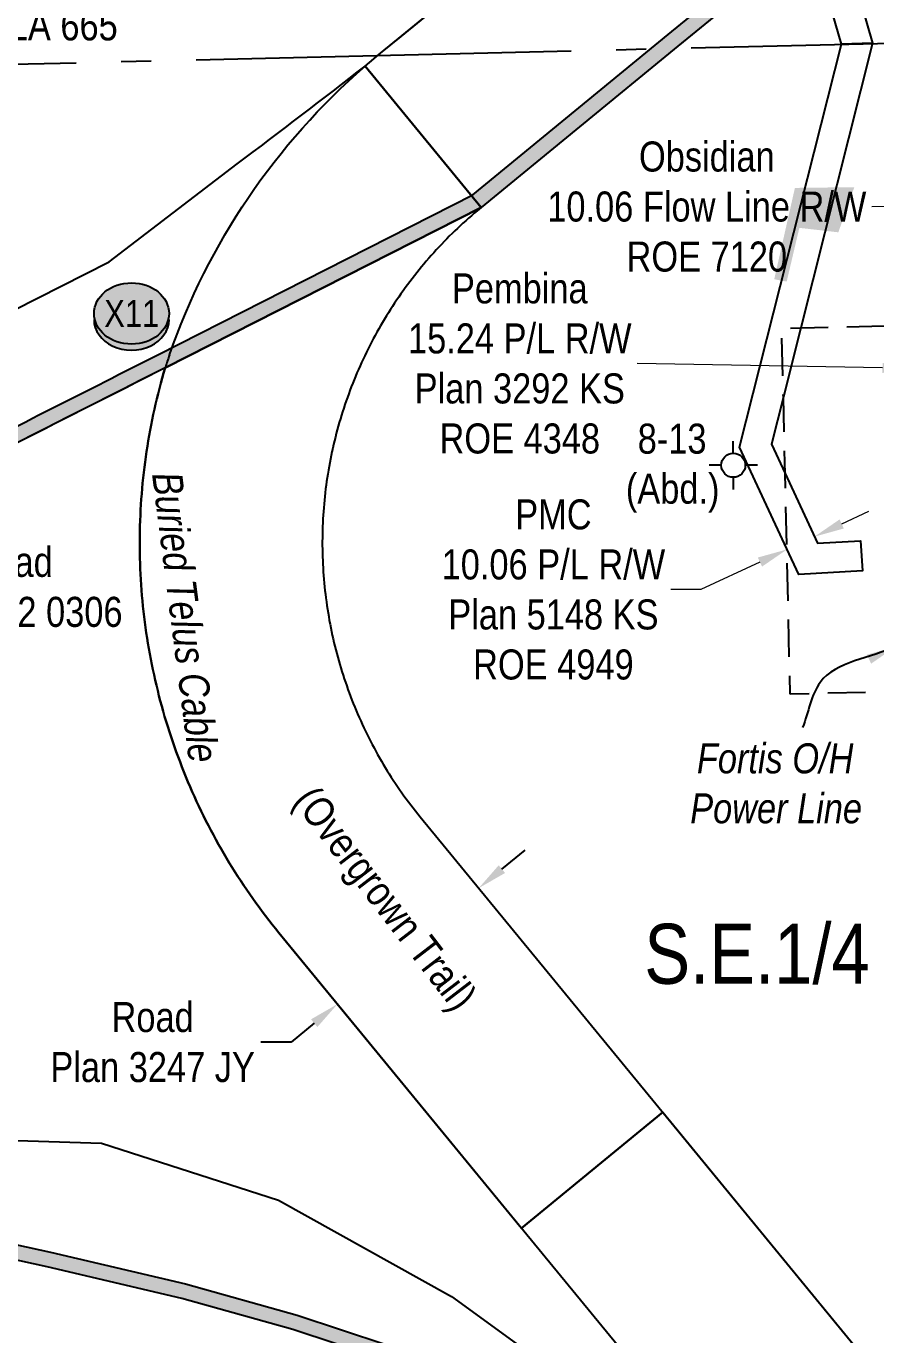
# Model space of a CAD drawing. Extents: x 610781 to 621788, y 5887608 to 5892675.
# Drawn here: x 611979.4 to 612262.5, y 5888900.5 to 5889336.7 of the extents above; entities that cross this region are included whole.
import ezdxf
from ezdxf.enums import TextEntityAlignment as Align

# ---------------------------------------------------------------- set-up
doc = ezdxf.new("R2010")
doc.units = 0
doc.header["$LTSCALE"] = 5
doc.header["$PDSIZE"] = -1.5
doc.linetypes.add('foc-ACCESSROAD', pattern=[3.75, 2.5, -1.25])
doc.linetypes.add('foc-QUARTERLINE', pattern=[33, 25, -3, 2, -3])
doc.layers.get('Defpoints').update_dxf_attribs({"color": 9})
for name, color, linetype in [('AS-POWER', 104, 'foc-POWER'), ('AS-TELUS', 224, 'foc-TEL'), ('AS-UNDERLAY-H', 141, 'Continuous'), ('C-RW', 13, 'Continuous'), ('C-SYMBOL', 7, 'Continuous'), ('C-WS', 13, 'foc-ACCESSROAD'), ('C-WS-S', 13, 'Continuous'), ('F-RW', 190, 'Continuous'), ('L-SECQ', 8, 'foc-QUARTERLINE'), ('L-TITLEDB', 4, 'Continuous'), ('L-TITLEDB-T', 4, 'Continuous'), ('P-CROSSINGS', 250, 'Continuous'), ('P-WORKAREA', 113, 'Continuous'), ('P-WORKAREA-COUNTY-H1', 71, 'Continuous'), ('P-WORKAREA-COUNTY1', 104, 'Continuous'), ('P-WORKAREA-H', 111, 'Continuous')]:
    doc.layers.add(name, color=color, linetype=linetype)
for name, color, linetype, lineweight in [('C-AR-T', 13, 'Continuous', 9), ('C-FLOWLINE-T', 13, 'Continuous', 9), ('C-RW-T', 13, 'Continuous', 9), ('C-WS-T', 13, 'Continuous', 9), ('F-RW-T', 190, 'Continuous', 9), ('T-TEXT', 48, 'Continuous', 18)]:
    doc.layers.add(name, color=color, linetype=linetype, lineweight=lineweight)
doc.styles.add('175L', font='ARIALN.TTF', dxfattribs={"height": 20})
doc.styles.add('80CG', font='ARIALN.TTF', dxfattribs={"height": 10})
doc.styles.add('80L', font='ARIALN.TTF', dxfattribs={"height": 10})
doc.styles.add('Crossing', font='ARIALN.TTF', dxfattribs={"height": 10})
doc.styles.add('foc-LtypeFont', font='ARIALN.TTF', dxfattribs={"height": 7.35})
doc.linetypes.add('foc-POWER', pattern='A,6,-1,["P",foc-LtypeFont,S=0.2,R=0,X=-0.625,Y=-0.75],-1.24,4', length=12.24)
doc.linetypes.add('foc-TEL', pattern='A,2,-1,["T",foc-LtypeFont,S=0.2,R=0,X=-0.425,Y=-0.75],-1.24,8', length=12.24)
doc.linetypes.add('foc-TEL-NOLINE', pattern='A,0,-2,["T",foc-LtypeFont,S=0.2,R=0,X=-0.425,Y=-0.75],-10.24', length=12.24)
doc.dimstyles.new('Compass 5 000', dxfattribs={"dimscale": 5, "dimtxt": 9, "dimasz": 2, "dimexe": 0.2, "dimexo": 0.0625, "dimgap": 0.5, "dimtad": 0, "dimtih": 1, "dimtoh": 1, "dimzin": 0, "dimdsep": 46, "dimtxsty": '80CG', "dimcen": 0.1, "dimse1": 1, "dimse2": 1, "dimclrd": 256, "dimclrt": 256, "dimaunit": 1, "dimadec": 4, "dimazin": 0, "dimtfac": 0.06, "dimtofl": 0, "dimtmove": 0, "dimatfit": 1, "dimfxl": 0.2, "dimtolj": 1, "dimtzin": 0, "dimlwd": -1, "dimarcsym": 0})

# ---------------------------------------------------------------- blocks, each defined once
blk = doc.blocks.new('*D41')
at = {"layer": 'C-RW-T', "transparency": 16777216}
for p, q in [((611908.83, 5889352.43), (611898.83, 5889352.16)), ((611938.88, 5889353.25), (611948.88, 5889353.52))]:
    blk.add_line(p, q, dxfattribs=at)
for points in [[(611908.78, 5889354.09), (611908.87, 5889350.76), (611918.83, 5889352.7)], [(611938.84, 5889354.92), (611938.93, 5889351.58), (611928.89, 5889352.98)]]:
    blk.add_solid(points, dxfattribs=at)
at = {"layer": 'Defpoints', "color": 0, "transparency": 16777216}
for p in [(611928.89, 5889352.98), (611919.14, 5889341.19), (611929.2, 5889341.47)]:
    blk.add_point(p, dxfattribs=at)
at = {"layer": 'C-RW-T', "transparency": 16777216, "insert": (611987.97, 5889353.52), "char_height": 10, "attachment_point": 5, "style": '80CG'}
blk.add_mtext('\\A1;Obsidian\\P10.06 P/L R/W\\PPLA 665', dxfattribs=at)
blk = doc.blocks.new('GABD')
for p, q in [((0, 0.808), (0, 1.616)), ((-0.808, 0), (-1.616, 0)), ((1.616, 0), (0.808, 0)), ((0, -0.808), (0, -1.616))]:
    blk.add_line(p, q)
blk.add_circle((0, 0), 0.8)
blk = doc.blocks.new('*D122')
at = {"layer": 'C-AR-T', "transparency": 16777216}
for p, q in [((612163.38, 5889419.41), (612170.61, 5889426.31)), ((612134.35, 5889391.7), (612109.36, 5889367.85)), ((612109.36, 5889367.85), (612099.36, 5889367.85))]:
    blk.add_line(p, q, dxfattribs=at)
for points in [[(612162.22, 5889420.61), (612164.53, 5889418.2), (612156.14, 5889412.5)], [(612133.2, 5889392.91), (612135.5, 5889390.49), (612141.58, 5889398.6)]]:
    blk.add_solid(points, dxfattribs=at)
at = {"layer": 'Defpoints', "color": 0, "transparency": 16777216}
for p in [(612151.03, 5889417.86), (612136.47, 5889403.96), (612141.58, 5889398.6)]:
    blk.add_point(p, dxfattribs=at)
at = {"layer": 'C-AR-T', "transparency": 16777216, "insert": (612070.83, 5889367.85), "char_height": 10, "attachment_point": 5, "style": '80CG'}
blk.add_mtext('\\A1;Obsidian\\P20.12 A/R\\PROE 5783', dxfattribs=at)
blk = doc.blocks.new('*D125')
at = {"layer": 'C-FLOWLINE-T', "transparency": 16777216}
for p, q in [((612271.22, 5889276.71), (612261.22, 5889276.48)), ((612301.28, 5889277.39), (612311.27, 5889277.61))]:
    blk.add_line(p, q, dxfattribs=at)
for points in [[(612271.18, 5889278.37), (612271.25, 5889275.04), (612281.21, 5889276.93)], [(612301.24, 5889279.05), (612301.31, 5889275.72), (612291.28, 5889277.16)]]:
    blk.add_solid(points, dxfattribs=at)
at = {"layer": 'Defpoints', "color": 0, "transparency": 16777216}
for p in [(612280.98, 5889287.13), (612291.05, 5889287.36), (612281.21, 5889276.93)]:
    blk.add_point(p, dxfattribs=at)
at = {"layer": 'C-FLOWLINE-T', "transparency": 16777216, "insert": (612206.22, 5889276.48), "char_height": 10, "attachment_point": 5, "style": '80CG'}
blk.add_mtext('\\A1;Obsidian\\P10.06 Flow Line R/W\\PROE 7120', dxfattribs=at)
blk = doc.blocks.new('*D128')
at = {"layer": 'Defpoints', "color": 0, "transparency": 16777216}
for p in [(612274.75, 5889222.58), (612274.76, 5889223.06), (612289.93, 5889222.79)]:
    blk.add_point(p, dxfattribs=at)
at = {"layer": 'F-RW-T', "transparency": 16777216}
for p, q in [((612264.75, 5889222.76), (612182.98, 5889224.2)), ((612299.92, 5889222.14), (612309.91, 5889221.97))]:
    blk.add_line(p, q, dxfattribs=at)
for points in [[(612264.78, 5889224.43), (612264.72, 5889221.09), (612274.75, 5889222.58)], [(612299.95, 5889223.81), (612299.89, 5889220.48), (612289.92, 5889222.32)]]:
    blk.add_solid(points, dxfattribs=at)
at = {"layer": 'F-RW-T', "transparency": 16777216, "insert": (612143.9, 5889224.2), "char_height": 10, "attachment_point": 5, "style": '80CG'}
blk.add_mtext('\\A1;Pembina\\P15.24 P/L R/W\\PPlan 3292 KS\\PROE 4348', dxfattribs=at)
blk = doc.blocks.new('*D149')
at = {"layer": 'Defpoints', "color": 0, "transparency": 16777216}
for p in [(611984.78, 5889246.81), (612002.84, 5889211.19), (611898.76, 5889203.21)]:
    blk.add_point(p, dxfattribs=at)
at = {"layer": 'L-TITLEDB-T', "transparency": 16777216}
for p, q in [((611894.24, 5889212.12), (611889.71, 5889221.04)), ((611921.34, 5889158.66), (611925.86, 5889149.74)), ((611925.86, 5889149.74), (611935.86, 5889149.74))]:
    blk.add_line(p, q, dxfattribs=at)
for points in [[(611895.72, 5889212.88), (611892.75, 5889211.37), (611898.76, 5889203.21)], [(611922.83, 5889159.41), (611919.85, 5889157.91), (611916.82, 5889167.58)]]:
    blk.add_solid(points, dxfattribs=at)
at = {"layer": 'L-TITLEDB-T', "transparency": 16777216, "insert": (611974.6, 5889149.74), "char_height": 10, "attachment_point": 5, "style": '80CG'}
blk.add_mtext('\\A1;Road\\PPlan 002 0306', dxfattribs=at)
blk = doc.blocks.new('xing2')
h = blk.add_hatch(color=50)
h.dxf.hatch_style = 1
edge = h.paths.add_edge_path()
edge.add_ellipse((0, 0), major_axis=(-12.5, 0), ratio=0.816297, start_angle=0, end_angle=360)
h = blk.add_hatch(color=250)
h.dxf.hatch_style = 1
edge = h.paths.add_edge_path()
edge.add_ellipse((0, -2.05), major_axis=(-12.5, 0), ratio=0.816297, start_angle=0, end_angle=180)
edge.add_line((12.5, -2.05), (12.5, 0))
edge.add_ellipse((0, 0), major_axis=(-12.5, 0), ratio=0.816297, start_angle=0, end_angle=180, ccw=False)
edge.add_line((-12.5, 0), (-12.5, -2.05))
at = {"color": 250}
blk.add_ellipse((0, 0), major_axis=(-12.5, 0), ratio=0.816297, dxfattribs=at)
blk.add_ellipse((0, -2.05), major_axis=(-12.5, 0), ratio=0.816297, start_param=0, end_param=3.141593, dxfattribs=at)
at = {"color": 250, "style": 'Crossing'}
blk.add_attdef('CROSSING', text='', height=9, dxfattribs=at).set_placement((0.09, 0.02), align=Align.MIDDLE_CENTER)
at = {"color": 250, "style": 'Crossing', "flags": 1}
for tag, p in [('OWNER', (0.09, -12.49)), ('DESCRIPTION', (0.09, -25.77)), ('LOCATION', (0.09, -39.3)), ('DWG_REF', (0.09, -52.84))]:
    blk.add_attdef(tag, text='', height=9, dxfattribs=at).set_placement(p, align=Align.MIDDLE_CENTER)
blk = doc.blocks.new('*D159')
at = {"layer": 'Defpoints', "color": 0, "transparency": 16777216}
for p in [(612130.21, 5889049.4), (612170.55, 5889000.26), (612123.47, 5888961.6)]:
    blk.add_point(p, dxfattribs=at)
at = {"layer": 'L-TITLEDB-T', "transparency": 16777216}
for p, q in [((612137.94, 5889055.75), (612145.67, 5889062.09)), ((612075.4, 5889004.4), (612067.67, 5888998.05)), ((612067.67, 5888998.05), (612057.67, 5888998.05))]:
    blk.add_line(p, q, dxfattribs=at)
for points in [[(612136.88, 5889057.03), (612139, 5889054.46), (612130.21, 5889049.4)], [(612074.34, 5889005.69), (612076.45, 5889003.11), (612083.12, 5889010.74)]]:
    blk.add_solid(points, dxfattribs=at)
at = {"layer": 'L-TITLEDB-T', "transparency": 16777216, "insert": (612021.57, 5888998.05), "char_height": 10, "attachment_point": 5, "style": '80CG'}
blk.add_mtext('\\A1;Road\\PPlan 3247 JY', dxfattribs=at)
blk = doc.blocks.new('*D188')
at = {"layer": 'Defpoints', "color": 0, "transparency": 16777216}
for p in [(612239.5, 5889172.11), (612230.39, 5889167.87), (612232.98, 5889162.3)]:
    blk.add_point(p, dxfattribs=at)
at = {"layer": 'F-RW-T', "transparency": 16777216}
for p, q in [((612251.16, 5889170.77), (612260.22, 5889174.99)), ((612223.92, 5889158.07), (612204.18, 5889148.88)), ((612204.18, 5889148.88), (612194.18, 5889148.88))]:
    blk.add_line(p, q, dxfattribs=at)
for points in [[(612250.45, 5889172.28), (612251.86, 5889169.26), (612242.09, 5889166.54)], [(612223.21, 5889159.58), (612224.62, 5889156.56), (612232.98, 5889162.3)]]:
    blk.add_solid(points, dxfattribs=at)
at = {"layer": 'F-RW-T', "transparency": 16777216, "insert": (612155.1, 5889148.88), "char_height": 10, "attachment_point": 5, "style": '80CG'}
blk.add_mtext('\\A1;PMC\\P10.06 P/L R/W\\PPlan 5148 KS\\PROE 4949', dxfattribs=at)

msp = doc.modelspace()

# ---------------------------------------------------------------- hatches: boundary and pattern name
at = {"layer": 'AS-UNDERLAY-H'}
h = msp.add_hatch(color=256, dxfattribs=at)
h.dxf.hatch_style = 1
h.paths.add_polyline_path([(612235.571, 5889282.766), (612255.366, 5889283.001), (612250.041, 5889267.96), (612237.053, 5889269.446), (612232.828, 5889251.539), (612228.681, 5889252.321)])
at = {"layer": 'P-WORKAREA-COUNTY-H1'}
h = msp.add_hatch(color=256, dxfattribs=at)
h.dxf.hatch_style = 1
edge = h.paths.add_edge_path()
edge.add_arc((611739.098, 5888981.847), 90.354, 123.59292, 167.70904, ccw=False)
edge.add_line((611689.106, 5889057.111), (611689.773, 5889057.551))
edge.add_arc((611810.5, 5888865.879), 226.524, 120.09227, 122.20522, ccw=False)
edge.add_line((611696.922, 5889061.872), (611740.61, 5889083.982))
edge.add_line((611740.61, 5889083.982), (611952.759, 5889191.429))
edge.add_arc((530229.13, 6050637.304), 180951.712, 296.84845563, 296.87355299)
edge.add_line((612023.469, 5889227.242), (612128.297, 5889280.464))
edge.add_line((612128.297, 5889280.464), (612193.384, 5889333.875))
edge.add_line((612193.384, 5889333.875), (612243.764, 5889375.06))
edge.add_line((612243.764, 5889375.06), (612319.297, 5889436.981))
edge.add_line((612319.297, 5889436.981), (612366.803, 5889475.926))
edge.add_arc((612074.144, 5889832.818), 461.542, 309.35254, 320.53988)
edge.add_arc((612079.093, 5889829.285), 455.476, 320.48731, 332.19773)
edge.add_line((612481.99, 5889616.841), (612510.335, 5889616.841))
edge.add_line((612510.335, 5889616.841), (612508.59, 5889693.606))
edge.add_line((612508.59, 5889693.606), (612498.415, 5890141.395))
edge.add_line((612498.415, 5890141.395), (612495.628, 5890261.724))
edge.add_line((612495.628, 5890261.724), (612470.14, 5890261.132))
edge.add_line((612470.14, 5890261.132), (612454.248, 5890944.827))
edge.add_line((612454.248, 5890944.827), (612440.942, 5891528.329))
edge.add_line((612440.942, 5891528.329), (612440.828, 5891533.326))
edge.add_line((612440.828, 5891533.326), (612445.825, 5891533.439))
edge.add_line((612445.825, 5891533.439), (612459.245, 5890944.944))
edge.add_line((612459.245, 5890944.944), (612475.022, 5890266.245))
edge.add_line((612475.022, 5890266.245), (612500.531, 5890266.837))
edge.add_line((612500.531, 5890266.837), (612503.412, 5890141.51))
edge.add_line((612503.412, 5890141.51), (612513.587, 5889693.719))
edge.add_line((612513.587, 5889693.719), (612515.448, 5889611.843))
edge.add_line((612515.448, 5889611.843), (612484.993, 5889611.843))
edge.add_arc((612079.093, 5889829.285), 460.474, 320.48731, 331.82194, ccw=False)
edge.add_arc((612074.16, 5889832.801), 466.517, 309.35226, 320.5396, ccw=False)
edge.add_line((612369.972, 5889472.062), (612322.465, 5889433.116))
edge.add_line((612322.465, 5889433.116), (612246.93, 5889371.193))
edge.add_line((612246.93, 5889371.193), (612196.551, 5889330.008))
edge.add_line((612196.551, 5889330.008), (612131.046, 5889276.254))
edge.add_line((612131.046, 5889276.254), (612025.732, 5889222.786))
edge.add_arc((530225.209, 6050645.04), 180965.383, 296.84845727, 296.87355464, ccw=False)
edge.add_line((611955.016, 5889186.97), (611742.868, 5889079.523))
edge.add_line((611742.868, 5889079.523), (611699.306, 5889057.477))
edge.add_arc((611810.5, 5888865.879), 221.526, 120.12873, 122.19218)
edge.add_line((611692.48, 5889053.349), (611691.863, 5889052.943))
edge.add_arc((611739.098, 5888981.847), 85.356, 123.59942, 167.70904)
edge.add_line((611655.698, 5889000.018), (611650.814, 5889001.082))
at = {"layer": 'P-WORKAREA-H'}
h = msp.add_hatch(color=256, dxfattribs=at)
h.dxf.hatch_style = 1
edge = h.paths.add_edge_path()
edge.add_line((612752.65, 5888276.325), (612742.335, 5888295.733))
edge.add_line((612742.335, 5888295.733), (612565.186, 5888511.728))
edge.add_line((612565.186, 5888511.728), (612548.971, 5888531.447))
edge.add_line((612548.971, 5888531.447), (612525.141, 5888560.515))
edge.add_line((612525.141, 5888560.515), (612504.459, 5888585.716))
edge.add_line((612504.459, 5888585.716), (612464.578, 5888634.284))
edge.add_line((612464.578, 5888634.284), (612453.953, 5888638.447))
edge.add_arc((611809.124, 5888107.698), 835.164, 39.457261, 60.313572)
edge.add_line((612222.742, 5888833.246), (612180.635, 5888856.083))
edge.add_line((612180.635, 5888856.083), (612149.694, 5888871.606))
edge.add_line((612149.694, 5888871.606), (612112.28, 5888887.809))
edge.add_line((612112.28, 5888887.809), (612068.311, 5888902.358))
edge.add_line((612068.311, 5888902.358), (612031.279, 5888912.662))
edge.add_line((612031.279, 5888912.662), (611986.385, 5888923.177))
edge.add_line((611986.385, 5888923.177), (611916.427, 5888938.586))
edge.add_line((611916.427, 5888938.586), (611846.015, 5888953.869))
edge.add_line((611846.015, 5888953.869), (611785.205, 5888966.492))
edge.add_line((611785.205, 5888966.492), (611738.18, 5888976.806))
edge.add_line((611738.18, 5888976.806), (611692.814, 5888986.772))
edge.add_line((611692.814, 5888986.772), (611649.886, 5888996.171))
edge.add_arc((611739.098, 5888981.847), 90.354, 167.70904, 170.8785, ccw=False)
edge.add_line((611650.814, 5889001.082), (611655.698, 5889000.018))
edge.add_arc((611739.098, 5888981.847), 85.356, 167.709, 167.71072)
edge.add_line((611655.697, 5889000.015), (611693.883, 5888991.655))
edge.add_line((611693.883, 5888991.655), (611739.252, 5888981.688))
edge.add_line((611739.252, 5888981.688), (611786.249, 5888971.38))
edge.add_line((611786.249, 5888971.38), (611847.053, 5888958.758))
edge.add_line((611847.053, 5888958.758), (611917.495, 5888943.469))
edge.add_line((611917.495, 5888943.469), (611987.493, 5888928.051))
edge.add_line((611987.493, 5888928.051), (612032.519, 5888917.505))
edge.add_line((612032.519, 5888917.505), (612069.767, 5888907.141))
edge.add_line((612069.767, 5888907.141), (612114.062, 5888892.484))
edge.add_line((612114.062, 5888892.484), (612151.809, 5888876.136))
edge.add_line((612151.809, 5888876.136), (612182.947, 5888860.514))
edge.add_line((612182.947, 5888860.514), (612225.171, 5888837.614))
edge.add_arc((611817.943, 5888118.062), 826.795, 49.93565, 60.492497, ccw=False)
edge.add_arc((611818.541, 5888118.714), 825.911, 39.370125, 49.938301, ccw=False)
edge.add_line((612457.024, 5888642.612), (612467.614, 5888638.462))
edge.add_line((612467.614, 5888638.462), (612508.322, 5888588.888))
edge.add_line((612508.322, 5888588.888), (612529.005, 5888563.686))
edge.add_line((612529.005, 5888563.686), (612552.834, 5888534.618))
edge.add_line((612552.834, 5888534.618), (612569.049, 5888514.9))
edge.add_line((612569.049, 5888514.9), (612746.515, 5888298.518))
edge.add_line((612746.515, 5888298.518), (612756.63, 5888279.487))
edge.add_line((612756.63, 5888279.487), (612752.65, 5888276.325))

# ---------------------------------------------------------------- linework, layer by layer
at = {"layer": 'AS-TELUS', "linetype": 'foc-TEL-NOLINE', "flags": 128}
msp.add_lwpolyline([(612104.4, 5889333.232), (612160.697, 5889379.309), (612176.312, 5889392.093), (612194.052, 5889406.618), (612201.894, 5889413.049), (612206.313, 5889416.678), (612215.803, 5889424.471), (612220.533, 5889428.357), (612225.251, 5889432.222), (612246.6, 5889449.714), (612254.389, 5889456.096), (612276.813, 5889474.47), (612286.693, 5889482.565), (612331.356, 5889519.16), (612333.669, 5889521.07), (612335.968, 5889522.997), (612338.253, 5889524.941), (612340.523, 5889526.901), (612342.779, 5889528.879), (612345.413, 5889531.228), (612348.026, 5889533.601), (612350.619, 5889535.995), (612353.191, 5889538.412), (612355.742, 5889540.852), (612358.271, 5889543.313), (612360.779, 5889545.796), (612363.265, 5889548.301), (612365.729, 5889550.828), (612368.171, 5889553.376), (612370.592, 5889555.946), (612372.989, 5889558.536), (612375.364, 5889561.146), (612377.717, 5889563.777), (612380.046, 5889566.429), (612382.352, 5889569.101), (612384.635, 5889571.793), (612386.894, 5889574.504), (612389.13, 5889577.234), (612391.342, 5889579.985), (612393.529, 5889582.755), (612395.693, 5889585.543), (612397.833, 5889588.35), (612399.948, 5889591.176), (612402.038, 5889594.02), (612404.104, 5889596.882), (612406.144, 5889599.761), (612408.16, 5889602.658), (612410.15, 5889605.573), (612412.115, 5889608.505), (612414.054, 5889611.454), (612415.968, 5889614.419), (612417.855, 5889617.401), (612419.717, 5889620.4), (612421.553, 5889623.415), (612423.362, 5889626.445), (612425.145, 5889629.491), (612426.901, 5889632.552), (612428.631, 5889635.629), (612430.334, 5889638.72), (612432.01, 5889641.826), (612433.658, 5889644.947), (612435.28, 5889648.082), (612436.875, 5889651.231), (612438.442, 5889654.393), (612439.982, 5889657.569), (612441.493, 5889660.758), (612442.977, 5889663.96), (612444.433, 5889667.175), (612445.861, 5889670.403), (612447.261, 5889673.642), (612448.78, 5889677.247), (612450.021, 5889680.267), (612451.238, 5889683.298), (612452.43, 5889686.338), (612453.596, 5889689.382), (612453.834, 5889690.019), (612454.739, 5889692.439), (612455.066, 5889693.326), (612456.266, 5889696.645), (612457.438, 5889699.974), (612458.58, 5889703.314), (612459.694, 5889706.662), (612460.778, 5889710.021), (612461.833, 5889713.39), (612462.859, 5889716.767), (612463.855, 5889720.153), (612464.823, 5889723.547), (612465.76, 5889726.95), (612466.668, 5889730.36), (612467.18, 5889732.342), (612467.542, 5889733.78), (612468.022, 5889735.686), (612468.391, 5889737.206), (612468.835, 5889739.038), (612469.21, 5889740.639), (612469.62, 5889742.397), (612470, 5889744.078), (612470.372, 5889745.752), (612470.759, 5889747.526), (612471.098, 5889749.112), (612471.488, 5889750.978), (612471.795, 5889752.478), (612472.186, 5889754.438), (612472.462, 5889755.85), (612472.855, 5889757.904), (612473.102, 5889759.226), (612473.494, 5889761.374), (612473.714, 5889762.609), (612474.104, 5889764.85), (612474.682, 5889768.332), (612475.23, 5889771.819), (612475.747, 5889775.311), (612476.234, 5889778.806), (612476.691, 5889782.306), (612477.118, 5889785.809), (612477.513, 5889789.316), (612477.879, 5889792.827), (612478.214, 5889796.34), (612478.518, 5889799.856), (612478.791, 5889803.375), (612479.035, 5889806.896), (612479.247, 5889810.419), (612479.429, 5889813.944), (612479.581, 5889817.47), (612479.701, 5889820.998), (612479.791, 5889824.526), (612479.85, 5889828.055), (612479.968, 5889830.634), (612472.938, 5890140.722), (612454.248, 5890944.827), (612435.912, 5891748.933), (612435.45, 5891769.036), (612414.651, 5892673.451)], dxfattribs=at)
for points in [[(612092.393, 5889323.337, -0.0000226), (612092.408, 5889323.351), (612097.542, 5889327.619), (612104.4, 5889333.232)], [(612027.18, 5889227.101, 0.005064), (612025.732, 5889222.786), (612025.232, 5889221.073), (612024.748, 5889219.356), (612024.278, 5889217.636), (612023.823, 5889215.911), (612023.384, 5889214.182), (612022.959, 5889212.449), (612022.55, 5889210.714), (612022.155, 5889208.974), (612021.776, 5889207.23), (612021.412, 5889205.484), (612021.062, 5889203.735), (612020.729, 5889201.983), (612020.41, 5889200.228), (612020.107, 5889198.469), (612019.819, 5889196.709), (612019.546, 5889194.947), (612019.289, 5889193.181), (612019.047, 5889191.414), (612018.82, 5889189.644), (612018.609, 5889187.873), (612018.413, 5889186.1), (612018.233, 5889184.325), (612018.068, 5889182.549), (612017.918, 5889180.772), (612017.784, 5889178.993), (612017.665, 5889177.213), (612017.562, 5889175.432), (612017.474, 5889173.65), (612017.402, 5889171.868), (612017.345, 5889170.085), (612017.304, 5889168.302), (612017.279, 5889166.519), (612017.268, 5889164.735), (612017.273, 5889162.951), (612017.294, 5889161.167), (612017.331, 5889159.384), (612017.382, 5889157.6), (612017.449, 5889155.818), (612017.532, 5889154.036), (612017.63, 5889152.255), (612017.744, 5889150.475), (612017.873, 5889148.696), (612018.018, 5889146.917), (612018.178, 5889145.141), (612018.353, 5889143.365), (612018.544, 5889141.592), (612018.75, 5889139.82), (612018.972, 5889138.05), (612019.209, 5889136.282), (612019.462, 5889134.516), (612019.729, 5889132.753), (612020.012, 5889130.992), (612020.311, 5889129.233), (612020.624, 5889127.476), (612020.953, 5889125.723), (612021.297, 5889123.973), (612021.656, 5889122.226), (612022.031, 5889120.482), (612022.42, 5889118.741), (612022.825, 5889117.004), (612023.245, 5889115.27), (612023.68, 5889113.54), (612024.129, 5889111.813), (612024.594, 5889110.092), (612025.074, 5889108.373), (612025.569, 5889106.659), (612026.078, 5889104.95), (612026.603, 5889103.245), (612027.142, 5889101.545), (612027.696, 5889099.849), (612028.265, 5889098.158), (612028.847, 5889096.472), (612029.446, 5889094.792), (612030.058, 5889093.117), (612030.685, 5889091.446), (612031.327, 5889089.782), (612031.983, 5889088.123), (612032.653, 5889086.47), (612033.338, 5889084.823), (612034.037, 5889083.182), (612034.75, 5889081.547), (612035.477, 5889079.918), (612036.219, 5889078.295), (612036.974, 5889076.679), (612037.744, 5889075.07), (612038.528, 5889073.468), (612039.325, 5889071.873), (612040.136, 5889070.284), (612040.961, 5889068.702), (612041.8, 5889067.127), (612042.653, 5889065.56), (612043.519, 5889064.001), (612044.398, 5889062.45), (612045.292, 5889060.905), (612046.198, 5889059.368), (612047.117, 5889057.84), (612048.051, 5889056.32), (612048.997, 5889054.808), (612049.956, 5889053.304), (612050.928, 5889051.808), (612051.913, 5889050.321), (612052.911, 5889048.842), (612053.922, 5889047.373), (612054.946, 5889045.912), (612055.982, 5889044.459), (612057.031, 5889043.017), (612058.092, 5889041.583), (612059.166, 5889040.159), (612060.252, 5889038.744), (612061.35, 5889037.338), (612062.461, 5889035.942), (612063.584, 5889034.556), (612144.448, 5888936.045)], [(612144.447, 5888936.046), (612191.534, 5888974.703), (612315.144, 5888824.139), (612461.27, 5888646.187), (612508.254, 5888588.97), (612541.346, 5888548.646), (612569.049, 5888514.9), (612746.515, 5888298.518), (612756.072, 5888280.537), (612756.072, 5888280.537), (612756.63, 5888279.487), (612778.475, 5888247.566), (612878.788, 5888125.187, -0.2387091), (612968.737, 5887720.221), (612967.777, 5887716.52), (612966.787, 5887712.827), (612965.765, 5887709.142), (612964.713, 5887705.466), (612963.632, 5887701.799), (612962.519, 5887698.141), (612961.375, 5887694.493), (612960.201, 5887690.853), (612958.998, 5887687.224), (612957.764, 5887683.605), (612956.5, 5887679.997), (612955.207, 5887676.399), (612953.882, 5887672.812), (612952.529, 5887669.236), (612951.146, 5887665.671), (612949.733, 5887662.118), (612948.29, 5887658.578), (612946.818, 5887655.049), (612931.196, 5887618.05)]]:
    msp.add_lwpolyline(points, format="xyb", dxfattribs=at)
at = {"layer": 'AS-TELUS', "linetype": 'ByBlock', "flags": 128}
msp.add_lwpolyline([(612027.18, 5889227.101, -0.1315567), (612092.393, 5889323.337)], format="xyb", dxfattribs=at)
at = {"layer": 'AS-TELUS', "flags": 128}
msp.add_lwpolyline([(612191.534, 5888974.703), (612144.447, 5888936.046)], dxfattribs=at)
at = {"layer": 'C-RW'}
msp.add_lwpolyline([(612261.445, 5889330.946), (612251.105, 5889330.697), (612242.344, 5889360.969), (612239.003, 5889364.146), (612238.692, 5889364.441), (612246.535, 5889370.869), (612246.849, 5889370.577), (612251.222, 5889366.507), (612261.445, 5889330.946)], close=True, dxfattribs=at)
at = {"layer": 'C-WS', "flags": 128}
msp.add_lwpolyline([(612290.104, 5889237.381), (612292.182, 5889237.392), (612302.243, 5889237.621), (612493.396, 5889241.989), (612493.856, 5889221.863), (612353.608, 5889218.658), (612355.934, 5889116.829), (612233.979, 5889114.042), (612232.871, 5889162.532), (612232.299, 5889187.57), (612231.714, 5889213.148), (612231.191, 5889235.997), (612237.527, 5889236.142), (612275.004, 5889236.998), (612282.116, 5889237.196), (612290.104, 5889237.381)], close=True, dxfattribs=at)
at = {"layer": 'F-RW'}
msp.add_lwpolyline([(612232.299, 5889187.57), (612243.125, 5889164.329), (612257.47, 5889165.199), (612258.048, 5889155.139), (612236.89, 5889153.905), (612232.871, 5889162.532), (612217.127, 5889196.324), (612251.105, 5889330.697), (612261.445, 5889330.946), (612237.527, 5889236.142), (612231.714, 5889213.148), (612227.728, 5889197.382), (612232.299, 5889187.57)], close=True, dxfattribs=at)
at = {"layer": 'L-SECQ'}
msp.add_line((610881.373, 5889297.557), (612491.172, 5889336.431), dxfattribs=at)
at = {"layer": 'L-TITLEDB'}
for points in [[(612239.087, 5889364.764), (612196.551, 5889330.008), (612196.551, 5889330.008), (612131.046, 5889276.254), (612092.408, 5889323.351), (612097.542, 5889327.619), (612160.697, 5889379.309)], [(612225.312, 5888837.535), (612063.584, 5889034.556), (612062.461, 5889035.942), (612061.35, 5889037.338), (612060.252, 5889038.744), (612059.166, 5889040.159), (612058.092, 5889041.583), (612057.031, 5889043.017), (612055.982, 5889044.459), (612054.946, 5889045.912), (612053.922, 5889047.373), (612052.911, 5889048.842), (612051.913, 5889050.321), (612050.928, 5889051.808), (612049.956, 5889053.304), (612048.997, 5889054.808), (612048.051, 5889056.32), (612047.117, 5889057.84), (612046.198, 5889059.368), (612045.292, 5889060.905), (612044.398, 5889062.45), (612043.519, 5889064.001), (612042.653, 5889065.56), (612041.8, 5889067.127), (612040.961, 5889068.702), (612040.136, 5889070.284), (612039.325, 5889071.873), (612038.528, 5889073.468), (612037.744, 5889075.07), (612036.974, 5889076.679), (612036.219, 5889078.295), (612035.477, 5889079.918), (612034.75, 5889081.547), (612034.037, 5889083.182), (612033.338, 5889084.823), (612032.653, 5889086.47), (612031.983, 5889088.123), (612031.327, 5889089.782), (612030.685, 5889091.446), (612030.058, 5889093.117), (612029.446, 5889094.792), (612028.847, 5889096.472), (612028.265, 5889098.158), (612027.696, 5889099.849), (612027.142, 5889101.545), (612026.603, 5889103.245), (612026.078, 5889104.95), (612025.569, 5889106.659), (612025.074, 5889108.373), (612024.594, 5889110.092), (612024.129, 5889111.813), (612023.68, 5889113.54), (612023.245, 5889115.27), (612022.825, 5889117.004), (612022.42, 5889118.741), (612022.031, 5889120.482), (612021.656, 5889122.226), (612021.297, 5889123.973), (612020.953, 5889125.723), (612020.624, 5889127.476), (612020.311, 5889129.233), (612020.012, 5889130.992), (612019.729, 5889132.753), (612019.462, 5889134.516), (612019.209, 5889136.282), (612018.972, 5889138.05), (612018.75, 5889139.82), (612018.544, 5889141.592), (612018.353, 5889143.365), (612018.178, 5889145.141), (612018.018, 5889146.917), (612017.873, 5889148.696), (612017.744, 5889150.475), (612017.63, 5889152.255), (612017.532, 5889154.036), (612017.449, 5889155.818), (612017.382, 5889157.6), (612017.331, 5889159.384), (612017.294, 5889161.167), (612017.273, 5889162.951), (612017.268, 5889164.735), (612017.279, 5889166.519), (612017.304, 5889168.302), (612017.345, 5889170.085), (612017.402, 5889171.868), (612017.474, 5889173.65), (612017.562, 5889175.432), (612017.665, 5889177.213), (612017.784, 5889178.993), (612017.918, 5889180.772), (612018.068, 5889182.549), (612018.233, 5889184.325), (612018.413, 5889186.1), (612018.609, 5889187.873), (612018.82, 5889189.644), (612019.047, 5889191.414), (612019.289, 5889193.181), (612019.546, 5889194.947), (612019.819, 5889196.709), (612020.107, 5889198.469), (612020.41, 5889200.228), (612020.729, 5889201.983), (612021.062, 5889203.735), (612021.412, 5889205.484), (612021.776, 5889207.23), (612022.155, 5889208.974), (612022.55, 5889210.714), (612022.959, 5889212.449), (612023.384, 5889214.182), (612023.823, 5889215.911), (612024.278, 5889217.636), (612024.748, 5889219.356), (612025.232, 5889221.073), (612025.732, 5889222.786), (612131.046, 5889276.254), (612129.683, 5889275.125), (612128.724, 5889274.313), (612127.772, 5889273.493), (612126.828, 5889272.665), (612125.89, 5889271.828), (612124.96, 5889270.985), (612124.037, 5889270.132), (612123.121, 5889269.271), (612122.214, 5889268.403), (612121.313, 5889267.527), (612120.421, 5889266.642), (612119.536, 5889265.75), (612118.659, 5889264.851), (612117.79, 5889263.944), (612116.928, 5889263.03), (612116.075, 5889262.107), (612115.23, 5889261.177), (612114.393, 5889260.241), (612113.564, 5889259.297), (612112.743, 5889258.346), (612111.931, 5889257.387), (612111.127, 5889256.423), (612110.331, 5889255.45), (612109.544, 5889254.471), (612108.766, 5889253.485), (612107.996, 5889252.491), (612107.234, 5889251.493), (612106.482, 5889250.487), (612105.738, 5889249.474), (612105.004, 5889248.455), (612104.277, 5889247.43), (612103.56, 5889246.398), (612102.852, 5889245.36), (612102.153, 5889244.317), (612101.464, 5889243.266), (612100.783, 5889242.21), (612100.111, 5889241.148), (612099.449, 5889240.081), (612098.796, 5889239.007), (612098.153, 5889237.929), (612097.519, 5889236.844), (612096.894, 5889235.754), (612096.279, 5889234.659), (612095.673, 5889233.558), (612095.077, 5889232.452), (612094.491, 5889231.341), (612093.914, 5889230.224), (612093.347, 5889229.104), (612092.79, 5889227.977), (612092.243, 5889226.847), (612091.706, 5889225.711), (612091.178, 5889224.571), (612090.66, 5889223.426), (612090.153, 5889222.277), (612089.655, 5889221.124), (612089.168, 5889219.965), (612088.69, 5889218.803), (612088.223, 5889217.637), (612087.766, 5889216.466), (612087.319, 5889215.293), (612086.882, 5889214.115), (612086.456, 5889212.933), (612086.04, 5889211.748), (612085.634, 5889210.558), (612085.239, 5889209.366), (612084.854, 5889208.17), (612084.479, 5889206.971), (612084.115, 5889205.769), (612083.761, 5889204.563), (612083.418, 5889203.355), (612083.085, 5889202.144), (612082.763, 5889200.929), (612082.452, 5889199.712), (612082.151, 5889198.492), (612081.861, 5889197.27), (612081.581, 5889196.045), (612081.312, 5889194.818), (612081.054, 5889193.588), (612080.806, 5889192.356), (612080.57, 5889191.123), (612080.343, 5889189.887), (612080.128, 5889188.649), (612079.924, 5889187.409), (612079.73, 5889186.168), (612079.547, 5889184.925), (612079.375, 5889183.681), (612079.214, 5889182.435), (612079.063, 5889181.188), (612078.924, 5889179.939), (612078.795, 5889178.69), (612078.677, 5889177.439), (612078.571, 5889176.187), (612078.474, 5889174.934), (612078.39, 5889173.68), (612078.315, 5889172.427), (612078.252, 5889171.172), (612078.2, 5889169.917), (612078.158, 5889168.661), (612078.128, 5889167.405), (612078.108, 5889166.149), (612078.099, 5889164.893), (612078.102, 5889163.637), (612078.115, 5889162.38), (612078.139, 5889161.124), (612078.175, 5889159.868), (612078.221, 5889158.613), (612078.278, 5889157.357), (612078.346, 5889156.103), (612078.424, 5889154.849), (612078.514, 5889153.596), (612078.614, 5889152.344), (612078.726, 5889151.093), (612078.849, 5889149.842), (612078.982, 5889148.593), (612079.126, 5889147.345), (612079.281, 5889146.098), (612079.447, 5889144.853), (612079.624, 5889143.609), (612079.811, 5889142.367), (612080.01, 5889141.126), (612080.219, 5889139.888), (612080.439, 5889138.651), (612080.67, 5889137.416), (612080.911, 5889136.183), (612081.163, 5889134.952), (612081.426, 5889133.724), (612081.699, 5889132.498), (612081.983, 5889131.273), (612082.278, 5889130.052), (612082.584, 5889128.833), (612082.9, 5889127.618), (612083.226, 5889126.405), (612083.563, 5889125.195), (612083.911, 5889123.987), (612084.269, 5889122.783), (612084.638, 5889121.582), (612085.017, 5889120.384), (612085.406, 5889119.19), (612085.806, 5889117.999), (612086.216, 5889116.811), (612086.637, 5889115.627), (612087.068, 5889114.447), (612087.509, 5889113.271), (612087.96, 5889112.098), (612088.421, 5889110.93), (612088.893, 5889109.765), (612089.375, 5889108.605), (612089.867, 5889107.449), (612090.368, 5889106.297), (612090.881, 5889105.15), (612091.402, 5889104.008), (612091.934, 5889102.869), (612092.476, 5889101.735), (612093.027, 5889100.606), (612093.588, 5889099.482), (612094.16, 5889098.364), (612094.74, 5889097.249), (612095.331, 5889096.141), (612095.931, 5889095.037), (612096.541, 5889093.938), (612097.16, 5889092.845), (612097.788, 5889091.757), (612098.427, 5889090.676), (612099.074, 5889089.599), (612099.731, 5889088.528), (612100.397, 5889087.463), (612101.072, 5889086.403), (612101.757, 5889085.35), (612102.451, 5889084.303), (612103.154, 5889083.261), (612103.866, 5889082.226), (612104.586, 5889081.197), (612105.316, 5889080.174), (612106.055, 5889079.159), (612106.802, 5889078.149), (612107.559, 5889077.146), (612108.324, 5889076.149), (612109.097, 5889075.159), (612109.879, 5889074.176), (612110.67, 5889073.2), (612315.144, 5888824.139)], [(611902.873, 5888967.669), (612004.528, 5888964.402), (612063.467, 5888945.376), (612121.122, 5888913.37), (612225.312, 5888837.535)]]:
    msp.add_lwpolyline(points, dxfattribs=at)
msp.add_lwpolyline([(611691.088, 5889097.927), (612007.122, 5889258.141), (612049.765, 5889290.746, 0.002723), (612092.408, 5889323.351), (612131.046, 5889276.254), (612025.732, 5889222.786), (612025.524, 5889222.68), (611742.868, 5889079.523), (611699.306, 5889057.477, 0.0090038), (611692.48, 5889053.349), (611692.107, 5889053.104)], format="xyb", close=True, dxfattribs=at)
at = {"layer": 'P-WORKAREA', "flags": 128}
for points in [[(611917.495, 5888943.469), (611987.493, 5888928.051), (612032.519, 5888917.505), (612069.767, 5888907.141), (612114.062, 5888892.484)], [(612112.28, 5888887.809), (612068.311, 5888902.358), (612031.279, 5888912.662), (611986.385, 5888923.177), (611916.427, 5888938.586)]]:
    msp.add_lwpolyline(points, dxfattribs=at)
at = {"layer": 'P-WORKAREA-COUNTY1', "flags": 128}
for points in [[(611952.759, 5889191.429, 0.0001095), (612023.469, 5889227.242), (612128.297, 5889280.464), (612193.384, 5889333.875), (612243.764, 5889375.06), (612319.297, 5889436.981), (612366.803, 5889475.926, 0.0488528), (612430.485, 5889539.489, 0.0511408), (612481.99, 5889616.841), (612510.335, 5889616.841), (612508.59, 5889693.606), (612498.415, 5890141.395)], [(612503.412, 5890141.51), (612513.587, 5889693.719), (612515.448, 5889611.843), (612484.993, 5889611.843, -0.049497), (612434.341, 5889536.309, -0.0488528), (612369.972, 5889472.062), (612322.465, 5889433.116), (612246.93, 5889371.193), (612196.551, 5889330.008), (612131.046, 5889276.254), (612025.732, 5889222.786, -0.0001095), (611955.016, 5889186.97)]]:
    msp.add_lwpolyline(points, format="xyb", dxfattribs=at)

# ---------------------------------------------------------------- block references
at = {"layer": 'C-WS-S', "xscale": 5.00000000000004, "yscale": 5.00000000000004, "zscale": 5.00000000000004}
msp.add_blockref('GABD', (612215.044, 5889190.325), dxfattribs=at)
at = {"layer": 'P-CROSSINGS', "xscale": 0.999609, "yscale": 0.999609, "zscale": 0.999609}
msp.add_blockref('xing2', (612014.523, 5889240.907), dxfattribs=at).add_auto_attribs({'CROSSING': 'X11'})

# ---------------------------------------------------------------- texts
at = {"layer": 'AS-POWER', "insert": (612200.344, 5889097.663), "char_height": 9.99239, "attachment_point": 1, "style": '175L'}
msp.add_mtext_dynamic_manual_height_columns('\\pi2.5626;{\\fArial Narrow|b0|i1|c0|p34;Fortis O/H \\P\\pi0.33718;Power Line}', width=57.09797, gutter_width=99.961, heights=[0], dxfattribs=at)
at = {"layer": 'AS-TELUS', "insert": (612031.251, 5889188.642), "char_height": 9.99609, "attachment_point": 1, "rotation": 277.32475, "style": '175L'}
msp.add_mtext_dynamic_manual_height_columns('{\\fArial Narrow|b0|i1|c0|p34;Buried Telus Cable}', width=97.19704, gutter_width=99.961, heights=[0], dxfattribs=at)
at = {"layer": 'C-SYMBOL', "color": 3, "style": '175L'}
msp.add_text('S.E.1/4 Sec. 13-48-10-W.5M.', height=19.99218, dxfattribs=at).set_placement((612334.951, 5889011.535), align=Align.BOTTOM_CENTER)
at = {"layer": 'C-WS-T', "insert": (612166.525, 5889204.201), "char_height": 10, "attachment_point": 1, "style": '80L'}
msp.add_mtext_dynamic_manual_height_columns('\\pi16.663;8-13 \\P\\pi12.72;(Abd.)', width=55.24926, gutter_width=50, heights=[0], dxfattribs=at)
at = {"layer": 'T-TEXT', "insert": (612067.086, 5889096.032), "char_height": 9.99609, "attachment_point": 1, "rotation": 307.50893, "style": '80L'}
msp.add_mtext_dynamic_manual_height_columns('\\pi14.653;(Overgrown Trail)', width=116.99297, gutter_width=99.961, heights=[0], dxfattribs=at)

# ---------------------------------------------------------------- dimensions: what is measured, and where the dimension line sits
at = {"layer": 'C-AR-T'}
dim = msp.add_linear_dim(base=(612141.58, 5889398.605), p1=(612151.033, 5889417.856), p2=(612136.471, 5889403.957), angle=223.66711, text='Obsidian\\P20.12 A/R\\PROE 5783', dimstyle='Compass 5 000', dxfattribs=at)
dim.commit()
dim.dimension.update_dxf_attribs({"geometry": '*D122', "text_midpoint": (612070.828, 5889367.851), "dimtype": 161})
at = {"layer": 'C-FLOWLINE-T'}
dim = msp.add_linear_dim(base=(612281.214, 5889276.933), p1=(612291.046, 5889287.363), p2=(612280.983, 5889287.135), angle=181.29973, text='Obsidian\\P10.06 Flow Line R/W\\PROE 7120', dimstyle='Compass 5 000', override={"dimtfill": 0}, dxfattribs=at)
dim.commit()
dim.dimension.update_dxf_attribs({"geometry": '*D125', "text_midpoint": (612206.22, 5889276.479), "dimtype": 161})
at = {"layer": 'C-RW-T'}
dim = msp.add_linear_dim(base=(611928.887, 5889352.976), p1=(611919.139, 5889341.191), p2=(611929.201, 5889341.466), angle=1.56337, text='Obsidian\\P10.06 P/L R/W\\PPLA 665', dimstyle='Compass 5 000', dxfattribs=at)
dim.commit()
dim.dimension.update_dxf_attribs({"geometry": '*D41', "text_midpoint": (611987.965, 5889353.522), "dimtype": 161})
at = {"layer": 'F-RW-T'}
for base, p1, p2, angle, text, picture, middle in [((612274.75, 5889222.584), (612289.926, 5889222.791), (612274.759, 5889223.057), 178.99343, 'Pembina\\P15.24 P/L R/W\\PPlan 3292 KS\\PROE 4348', '*D128', (612143.897, 5889224.196)), ((612232.981, 5889162.296), (612239.499, 5889172.113), (612230.385, 5889167.867), 204.9818, 'PMC\\P10.06 P/L R/W\\PPlan 5148 KS\\PROE 4949', '*D188', (612155.095, 5889148.878))]:
    dim = msp.add_linear_dim(base=base, p1=p1, p2=p2, angle=angle, text=text, dimstyle='Compass 5 000', dxfattribs=at)
    dim.commit()
    dim.dimension.update_dxf_attribs({"geometry": picture, "text_midpoint": middle, "dimtype": 161})
at = {"layer": 'L-TITLEDB-T', "color": 3}
dim = msp.add_linear_dim(base=(611898.758, 5889203.205), p1=(612002.838, 5889211.186), p2=(611984.777, 5889246.813), angle=116.88277, text='Road\\PPlan 002 0306', dimstyle='Compass 5 000', dxfattribs=at)
dim.commit()
dim.dimension.update_dxf_attribs({"geometry": '*D149', "text_midpoint": (611974.597, 5889149.74), "dimtype": 161})
at = {"layer": 'L-TITLEDB-T'}
dim = msp.add_linear_dim(base=(612130.209, 5889049.4), p1=(612123.469, 5888961.602), p2=(612170.554, 5889000.258), angle=39.38526, text='Road\\PPlan 3247 JY', dimstyle='Compass 5 000', dxfattribs=at)
dim.commit()
dim.dimension.update_dxf_attribs({"geometry": '*D159', "text_midpoint": (612021.575, 5888998.054), "dimtype": 161})

# ---------------------------------------------------------------- leaders
at = {"layer": 'AS-POWER', "path_type": 1}
msp.add_leader([(612269.309, 5889129.985), (612243.971, 5889117.98), (612238.152, 5889102.974)], dimstyle='Compass 5 000', dxfattribs=at)

doc.saveas('drawing.dxf')
